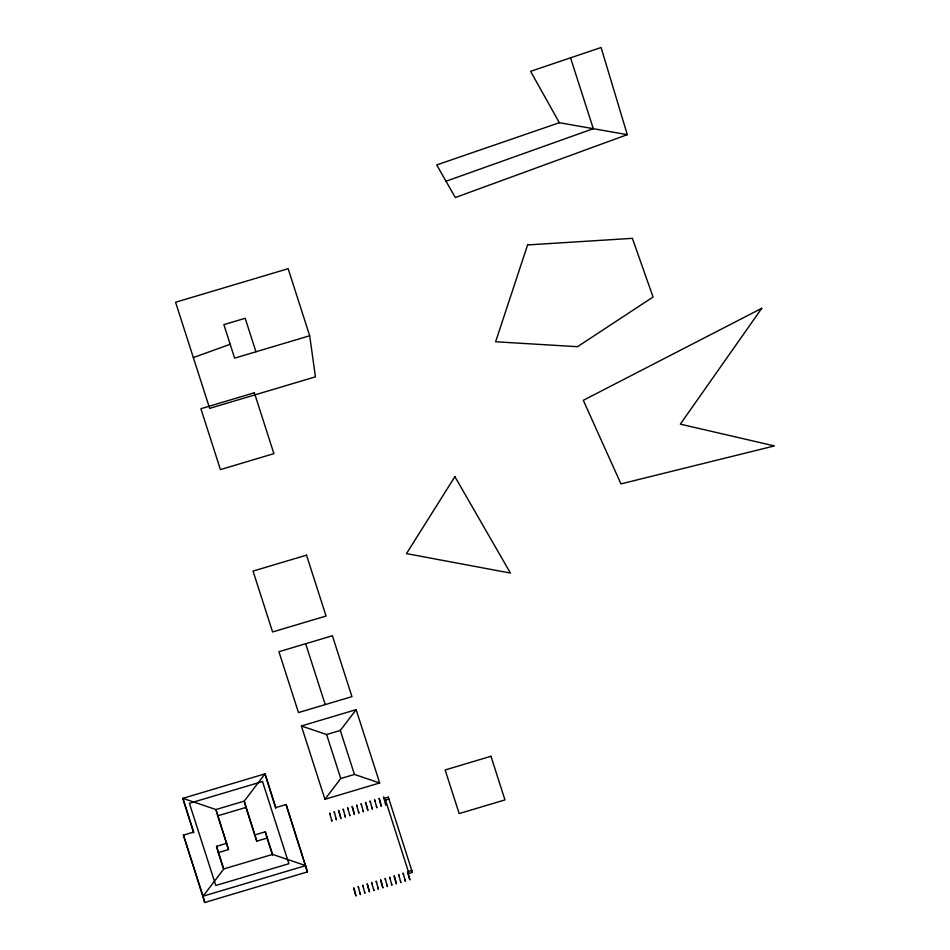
<?xml version="1.0" encoding="UTF-8"?>
<svg xmlns="http://www.w3.org/2000/svg" width="950" height="950" viewBox="0 0 950 950"><rect width="100%" height="100%" fill="white"/><g stroke="black" fill="none" stroke-linecap="round" stroke-linejoin="round"><path stroke-width="1.43" d="M275.738 808.26L264.991 773.858L244.221 801.135L215.982 809.543L182.851 798.332L193.681 832.057L183.409 835.121L203.039 896.206L305.71 865.616L272.591 854.406L223.808 868.941L203.039 896.206L204.761 902.5L307.432 871.898L286.092 804.519L275.821 807.583L264.991 773.858L182.851 798.332L193.598 832.734M301.376 725.978L326.622 734.528L340.314 730.443L356.143 709.662L379.679 782.966L324.924 799.294L301.376 725.978L356.143 709.662M324.924 799.294L340.753 778.513L354.445 774.428L379.679 782.966M627.285 134.662L455.311 197.541L436.715 164.932L559.336 122.716L627.285 134.662L601.101 47.5L530.611 71.333L559.336 122.716M193.337 357.58L230.185 344.268M446.013 181.236L593.311 128.689L570.546 57.831M309.688 335.766L315.436 376.853L209.653 408.369L175.572 302.243L288.147 268.696L309.688 335.766L234.638 358.126L223.879 324.627L245.183 318.274L255.942 351.785M255.051 834.848L265.323 831.796L267.045 838.09L256.773 841.142L244.221 801.135L245.943 807.429L217.704 815.836L215.982 809.543L228.534 849.561L218.263 852.625L223.262 868.169M218.263 852.625L216.541 846.331L226.812 843.268M385.415 800.09L388.835 799.069M408.429 871.482L411.849 870.461M384.026 798.428L383.551 796.967L385.866 805.149L385.391 803.676M403.548 874.546L403.073 873.074L405.389 881.256L404.914 879.795M375.036 801.111L374.573 799.639L376.877 807.821L376.402 806.36M399.059 875.876L398.584 874.416L400.888 882.597L400.425 881.125M370.548 802.441L370.084 800.981L372.388 809.163L371.913 807.69M390.07 878.56L389.607 877.087L391.911 885.269L391.436 883.809M340.314 730.443L354.445 774.428M361.57 805.125L361.095 803.653L363.399 811.834L362.936 810.374M385.581 879.89L385.106 878.429L387.422 886.611L386.947 885.139M305.674 643.732L325.221 704.603M357.069 806.467L356.606 804.994L358.91 813.176L358.435 811.704M376.604 882.574L376.129 881.101L378.433 889.283L377.969 887.822M326.622 734.528L340.753 778.513M348.092 809.139L347.617 807.678L349.933 815.848L349.457 814.387M372.103 883.916L371.64 882.443L373.944 890.625L373.469 889.164M343.603 810.481L343.128 809.008L345.432 817.19L344.969 815.729M363.126 886.587L362.651 885.127L364.954 893.297L364.491 891.836M334.614 813.153L334.151 811.692L336.454 819.862L335.979 818.401M358.637 887.929L358.162 886.457L360.466 894.639L360.003 893.178M330.125 814.494L329.65 813.022L331.966 821.204L331.491 819.743M307.432 871.898L286.092 804.519M265.323 831.796L272.591 854.406M267.045 838.09L272.496 855.047M245.943 807.429L256.773 841.142M218.156 817.249L228.534 849.561M216.541 846.331L223.808 868.941M204.761 902.5L183.409 835.121M527.594 244.934L495.627 341.762L577.505 346.702L653.054 297.029L632.379 238.343L527.594 244.934M454.896 476.662L406.481 553.612L510.411 573.064L454.896 476.662M761.769 308.287L680.319 424.151L774.428 445.918L620.956 483.894L583.3 400.306L761.769 308.287M254.362 392.777L200.889 408.714L220.436 469.585L273.909 453.649L254.362 392.777M306.517 555.156L253.044 571.092L272.591 631.964L326.064 616.028L306.517 555.156M332.405 635.764L278.932 651.7L298.478 712.571L351.951 696.635L332.405 635.764M262.497 781.518L189.406 803.296L215.804 885.495L288.895 863.704L262.497 781.518M490.96 756.295L445.146 769.951L459.159 813.568L504.973 799.912L490.96 756.295M388.312 797.157L384.892 798.178L408.951 873.394L412.383 872.385L388.312 797.157M408.037 873.204L407.574 871.732L409.878 879.914L408.037 873.204M379.537 799.769L379.062 798.309L381.366 806.479L379.537 799.769M394.571 877.218L394.096 875.758L396.399 883.928L394.571 877.218M366.059 803.783L365.584 802.322L367.899 810.504L366.059 803.783M381.093 881.232L380.617 879.771L382.921 887.953L381.093 881.232M352.581 807.797L352.117 806.336L354.421 814.518L352.581 807.797M367.614 885.246L367.139 883.785L369.455 891.967L367.614 885.246M339.103 811.811L338.639 810.35L340.943 818.532L339.103 811.811M354.136 889.259L353.673 887.799L355.977 895.981L354.136 889.259"/></g></svg>
